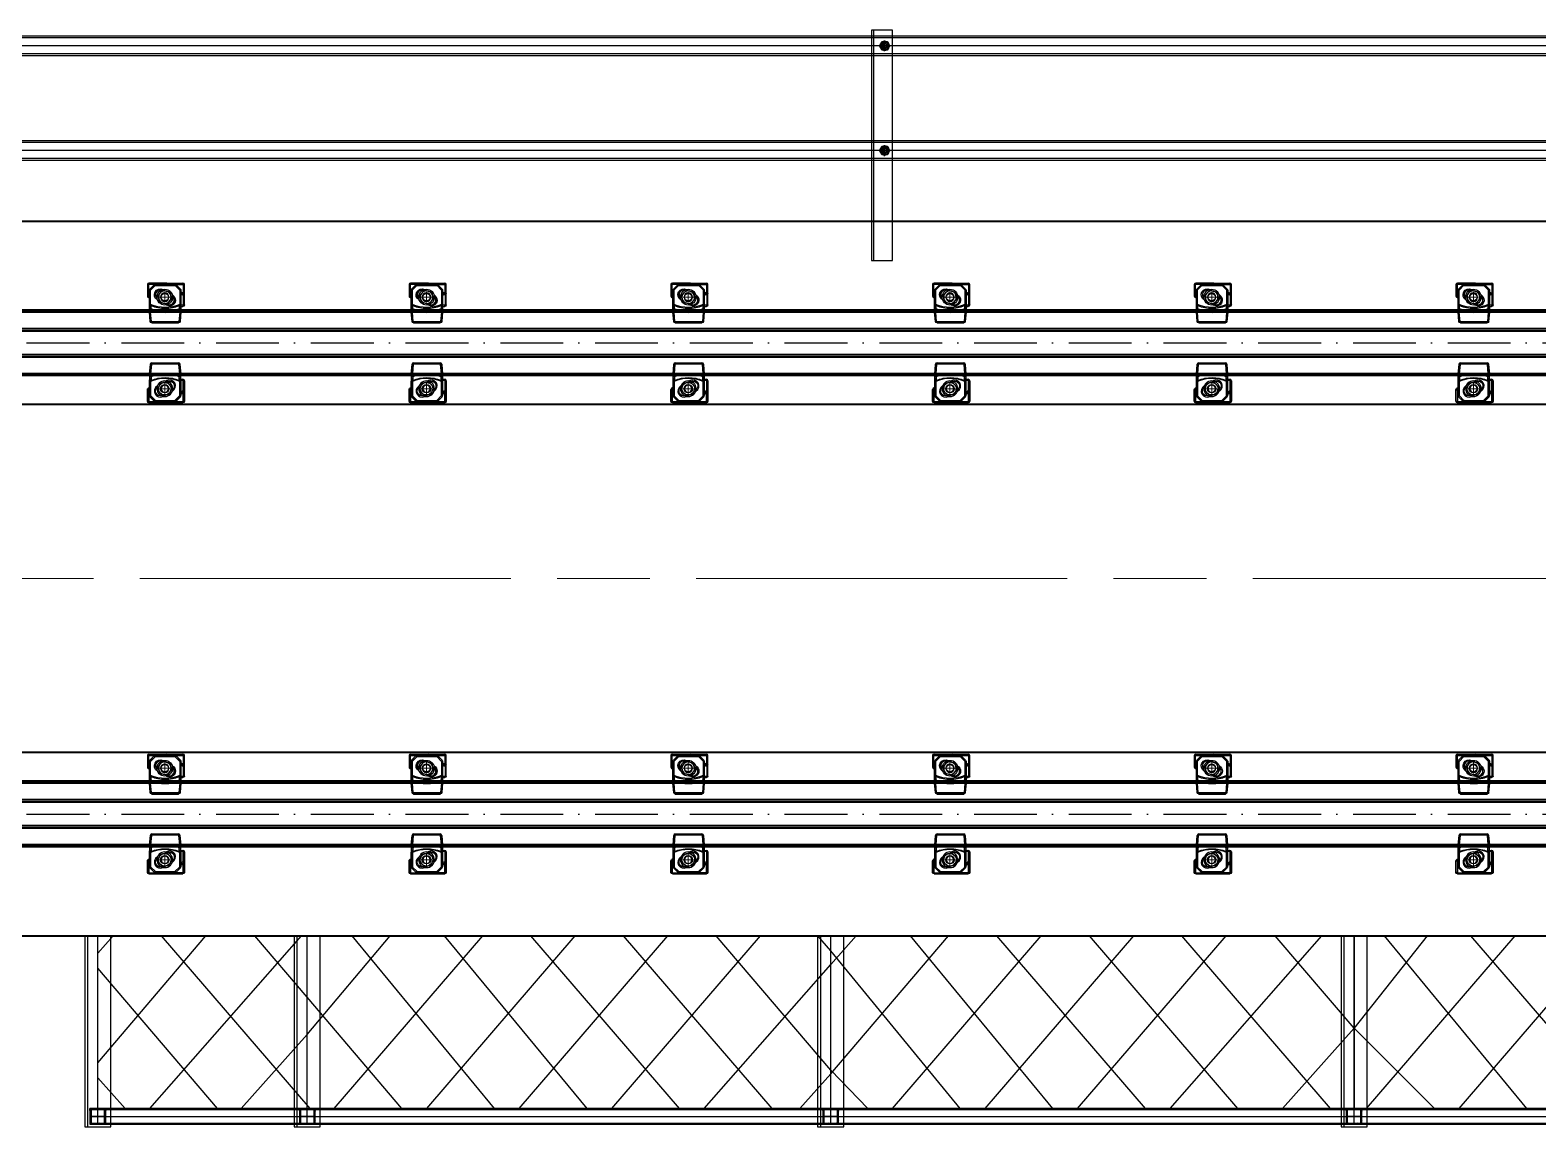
# Model space of a CAD drawing. Header units: centimetres. Extents: x 470464 to 524273, y 49611 to 59074.
# Drawn here: x 502803.4 to 503091.4, y 52480.6 to 52690.1 of the extents above; entities that cross this region are included whole.
import ezdxf

# ---------------------------------------------------------------- set-up
doc = ezdxf.new("R2010")
doc.units = ezdxf.units.CM
doc.header["$MEASUREMENT"] = 0
for name, pattern in [('1244_Aselsan_MIUM_3000$0$ACAD_ISO10W100', [18, 12, -3, 0, -3]), ('ACAD_ISO08W100', [36, 24, -3, 6, -3]), ('CENTER', [50.8, 31.75, -6.35, 6.35, -6.35]), ('CHAIN', [0.3543, 0.2362, -0.0295, 0.0591, -0.0295])]:
    doc.linetypes.add(name, pattern=pattern)
for name, color, linetype, lineweight in [('1', 7, 'Continuous', 25), ('AAA_EKSEN', 1, 'ACAD_ISO08W100', 9), ('Barış BABUR 23', 1, 'ACAD_ISO08W100', 13), ('S-COLS-CONC', 4, 'Continuous', 40)]:
    doc.layers.add(name, color=color, linetype=linetype, lineweight=lineweight)
doc.layers.add('vinç', color=7, linetype='Continuous')

# ---------------------------------------------------------------- blocks, each defined once
blk = doc.blocks.new('rdthtrjyrjrtdtrhtjytj')
at = {"ltscale": 0.4}
h = blk.add_hatch(color=2, dxfattribs=at)
h.dxf.hatch_style = 1
h.paths.add_polyline_path([(413397.79, 75636.94, -0.414214), (413398.19, 75637.34), (413397.79, 75637.34)])
h = blk.add_hatch(color=2, dxfattribs=at)
h.dxf.hatch_style = 1
h.paths.add_polyline_path([(413400.39, 75637.34, -0.414214), (413400.79, 75636.94), (413400.79, 75637.34)])
h = blk.add_hatch(color=2, dxfattribs=at)
h.dxf.hatch_style = 1
h.paths.add_polyline_path([(413437.79, 75636.94, -0.414214), (413438.19, 75637.34), (413437.79, 75637.34)])
h = blk.add_hatch(color=2, dxfattribs=at)
h.dxf.hatch_style = 1
h.paths.add_polyline_path([(413440.39, 75637.34, -0.414214), (413440.79, 75636.94), (413440.79, 75637.34)])
h = blk.add_hatch(color=2, dxfattribs=at)
h.dxf.hatch_style = 1
h.paths.add_polyline_path([(413537.79, 75636.94, -0.414214), (413538.19, 75637.34), (413537.79, 75637.34)])
h = blk.add_hatch(color=2, dxfattribs=at)
h.dxf.hatch_style = 1
h.paths.add_polyline_path([(413540.39, 75637.34, -0.414214), (413540.79, 75636.94), (413540.79, 75637.34)])
h = blk.add_hatch(color=2, dxfattribs=at)
h.dxf.hatch_style = 1
h.paths.add_polyline_path([(413637.79, 75636.94, -0.414214), (413638.19, 75637.34), (413637.79, 75637.34)])
h = blk.add_hatch(color=2, dxfattribs=at)
h.dxf.hatch_style = 1
h.paths.add_polyline_path([(413640.39, 75637.34, -0.414214), (413640.79, 75636.94), (413640.79, 75637.34)])
at = {"color": 2, "ltscale": 5}
for p, q in [((413396.79, 75670.34), (413396.79, 75633.84)), ((413397.39, 75633.84), (413397.39, 75670.34)), ((413401.79, 75633.84), (413401.79, 75670.34)), ((413436.79, 75670.34), (413436.79, 75633.84)), ((413437.39, 75633.84), (413437.39, 75670.34)), ((413441.79, 75633.84), (413441.79, 75670.34)), ((413536.79, 75670.34), (413536.79, 75633.84)), ((413537.39, 75633.84), (413537.39, 75670.34)), ((413541.79, 75633.84), (413541.79, 75670.34)), ((413636.79, 75670.34), (413636.79, 75633.84)), ((413637.39, 75633.84), (413637.39, 75670.34)), ((413641.79, 75633.84), (413641.79, 75670.34)), ((413396.79, 75633.84), (413401.79, 75633.84)), ((413436.79, 75633.84), (413441.79, 75633.84)), ((413536.79, 75633.84), (413541.79, 75633.84)), ((413636.79, 75633.84), (413641.79, 75633.84))]:
    blk.add_line(p, q, dxfattribs=at)
at = {"color": 2, "ltscale": 0.4}
for p, q in [((413399.29, 75637.34), (413399.29, 75670.34)), ((413439.29, 75637.34), (413439.29, 75670.34)), ((413539.29, 75637.34), (413539.29, 75670.34)), ((413639.29, 75637.34), (413639.29, 75670.34)), ((413639.29, 75670.34), (413639.29, 75637.34)), ((413397.79, 75636.94), (413397.79, 75637.34)), ((413398.19, 75637.34), (413397.79, 75637.34)), ((413397.79, 75637.34), (413397.79, 75636.94)), ((413397.79, 75636.94), (413397.79, 75634.74)), ((413397.99, 75636.94), (413397.99, 75634.74)), ((413400.39, 75637.34), (413398.19, 75637.34)), ((413400.39, 75637.14), (413398.19, 75637.14)), ((413400.39, 75637.34), (413400.79, 75637.34)), ((413400.59, 75634.74), (413400.59, 75636.94)), ((413400.79, 75636.94), (413400.79, 75637.34)), ((413400.79, 75637.34), (413400.79, 75636.94)), ((413400.79, 75634.74), (413400.79, 75636.94)), ((413437.79, 75636.94), (413437.79, 75637.34)), ((413438.19, 75637.34), (413437.79, 75637.34)), ((413437.79, 75637.34), (413437.79, 75636.94)), ((413437.79, 75636.94), (413437.79, 75634.74)), ((413437.99, 75636.94), (413437.99, 75634.74)), ((413440.39, 75637.34), (413438.19, 75637.34)), ((413440.39, 75637.14), (413438.19, 75637.14)), ((413440.39, 75637.34), (413440.79, 75637.34)), ((413440.59, 75634.74), (413440.59, 75636.94)), ((413440.79, 75636.94), (413440.79, 75637.34)), ((413440.79, 75637.34), (413440.79, 75636.94)), ((413440.79, 75634.74), (413440.79, 75636.94)), ((413537.79, 75637.34), (413639.29, 75637.34)), ((413537.79, 75636.94), (413537.79, 75637.34)), ((413538.19, 75637.34), (413537.79, 75637.34)), ((413537.79, 75637.34), (413537.79, 75636.94)), ((413537.79, 75636.94), (413537.79, 75634.74)), ((413537.99, 75636.94), (413537.99, 75634.74)), ((413540.39, 75637.34), (413538.19, 75637.34)), ((413540.39, 75637.14), (413538.19, 75637.14)), ((413540.39, 75637.34), (413540.79, 75637.34)), ((413540.59, 75634.74), (413540.59, 75636.94)), ((413540.79, 75636.94), (413540.79, 75637.34)), ((413540.79, 75637.34), (413540.79, 75636.94)), ((413540.79, 75634.74), (413540.79, 75636.94)), ((413637.79, 75636.94), (413637.79, 75637.34)), ((413638.19, 75637.34), (413637.79, 75637.34)), ((413637.79, 75637.34), (413637.79, 75636.94)), ((413637.79, 75636.94), (413637.79, 75634.74)), ((413637.99, 75636.94), (413637.99, 75634.74)), ((413640.39, 75637.34), (413638.19, 75637.34)), ((413640.39, 75637.14), (413638.19, 75637.14)), ((413639.29, 75637.34), (413839.29, 75637.34)), ((413640.39, 75637.34), (413640.79, 75637.34)), ((413640.59, 75634.74), (413640.59, 75636.94)), ((413640.79, 75636.94), (413640.79, 75637.34)), ((413640.79, 75637.34), (413640.79, 75636.94)), ((413640.79, 75634.74), (413640.79, 75636.94)), ((413398.19, 75634.54), (413400.39, 75634.54)), ((413398.19, 75634.34), (413400.39, 75634.34)), ((413438.19, 75634.54), (413440.39, 75634.54)), ((413438.19, 75634.34), (413440.39, 75634.34)), ((413538.19, 75634.54), (413540.39, 75634.54)), ((413538.19, 75634.34), (413540.39, 75634.34)), ((413638.19, 75634.54), (413640.39, 75634.54)), ((413638.19, 75634.34), (413640.39, 75634.34))]:
    blk.add_line(p, q, dxfattribs=at)
at = {"color": 2, "linetype": 'Continuous', "ltscale": 2}
for p, q in [((413399.29, 75667.01), (413402.24, 75670.34)), ((413399.29, 75646.08), (413419.92, 75670.34)), ((413409.21, 75637.34), (413438.2, 75670.34)), ((413439.85, 75637.34), (413411.46, 75670.34)), ((413439.29, 75658.62), (413429.29, 75670.34)), ((413439.29, 75651.46), (413455.15, 75670.34)), ((413444.44, 75637.34), (413472.82, 75670.34)), ((413475.07, 75637.34), (413447.85, 75670.34)), ((413462.11, 75637.34), (413490.5, 75670.34)), ((413492.75, 75637.34), (413465.54, 75670.34)), ((413479.79, 75637.34), (413508.18, 75670.34)), ((413510.43, 75637.34), (413482.04, 75670.34)), ((413497.47, 75637.34), (413525.86, 75670.34)), ((413528.11, 75637.34), (413499.72, 75670.34)), ((413539.29, 75644.66), (413517.4, 75670.34)), ((413539.29, 75667.47), (413536.85, 75670.34)), ((413539.29, 75643.94), (413561.82, 75670.34)), ((413539.29, 75664.86), (413544.14, 75670.34)), ((413551.11, 75637.34), (413579.5, 75670.34)), ((413581.75, 75637.34), (413554.53, 75670.34)), ((413568.79, 75637.34), (413597.18, 75670.34)), ((413599.43, 75637.34), (413571.04, 75670.34)), ((413586.46, 75637.34), (413614.85, 75670.34)), ((413617.1, 75637.34), (413588.72, 75670.34)), ((413604.14, 75637.34), (413633.14, 75670.34)), ((413634.78, 75637.34), (413606.39, 75670.34)), ((413639.29, 75652.67), (413624.22, 75670.34)), ((413639.29, 75652.64), (413653.29, 75670.34)), ((413641.65, 75637.34), (413670.04, 75670.34)), ((413672.3, 75637.34), (413645.08, 75670.34)), ((413659.33, 75637.34), (413687.72, 75670.34)), ((413689.97, 75637.34), (413661.58, 75670.34)), ((413564.06, 75637.34), (413539.29, 75667.47)), ((413422.17, 75637.34), (413399.29, 75664.13)), ((413515.15, 75637.34), (413539.29, 75664.86)), ((413457.39, 75637.34), (413439.29, 75658.62)), ((413625.59, 75637.34), (413639.29, 75652.67)), ((413654.62, 75637.34), (413639.29, 75652.67)), ((413426.67, 75637.34), (413439.29, 75651.46)), ((413533.43, 75637.34), (413539.29, 75643.94)), ((413546.39, 75637.34), (413539.29, 75644.66)), ((413404.49, 75637.34), (413399.29, 75643.21))]:
    blk.add_line(p, q, dxfattribs=at)
at = {"color": 2}
for p, q in [((414480.79, 75637.34), (413397.79, 75637.34)), ((413397.79, 75634.34), (414480.79, 75634.34))]:
    blk.add_line(p, q, dxfattribs=at)
at = {"color": 2, "linetype": 'Continuous'}
for p, q in [((413398.2, 75637.34), (413397.79, 75636.92)), ((413397.99, 75636.86), (413397.79, 75636.66)), ((413397.99, 75636.59), (413397.79, 75636.39)), ((413397.99, 75636.33), (413397.79, 75636.13)), ((413397.99, 75636.06), (413397.79, 75635.86)), ((413397.99, 75635.8), (413397.79, 75635.6)), ((413397.99, 75635.53), (413397.79, 75635.33)), ((413397.99, 75635.27), (413397.79, 75635.07)), ((413397.99, 75635), (413397.79, 75634.8)), ((413398.47, 75637.34), (413398.27, 75637.14)), ((413398.73, 75637.34), (413398.53, 75637.14)), ((413399, 75637.34), (413398.8, 75637.14)), ((413399.26, 75637.34), (413399.06, 75637.14)), ((413399.53, 75637.34), (413399.33, 75637.14)), ((413399.79, 75637.34), (413399.59, 75637.14)), ((413400.06, 75637.34), (413399.86, 75637.14)), ((413400.32, 75637.34), (413400.12, 75637.14)), ((413400.55, 75637.3), (413400.39, 75637.14)), ((413400.7, 75637.18), (413400.56, 75637.04)), ((413400.78, 75637), (413400.59, 75636.8)), ((413400.79, 75636.74), (413400.59, 75636.54)), ((413400.79, 75636.47), (413400.59, 75636.27)), ((413400.79, 75636.21), (413400.59, 75636.01)), ((413400.79, 75635.94), (413400.59, 75635.74)), ((413400.79, 75635.68), (413400.59, 75635.48)), ((413400.79, 75635.41), (413400.59, 75635.21)), ((413400.79, 75635.15), (413400.59, 75634.95)), ((413438.2, 75637.34), (413437.79, 75636.92)), ((413437.99, 75636.86), (413437.79, 75636.66)), ((413437.99, 75636.59), (413437.79, 75636.39)), ((413437.99, 75636.33), (413437.79, 75636.13)), ((413437.99, 75636.06), (413437.79, 75635.86)), ((413437.99, 75635.8), (413437.79, 75635.6)), ((413437.99, 75635.53), (413437.79, 75635.33)), ((413437.99, 75635.27), (413437.79, 75635.07)), ((413437.99, 75635), (413437.79, 75634.8)), ((413438.47, 75637.34), (413438.27, 75637.14)), ((413438.73, 75637.34), (413438.53, 75637.14)), ((413439, 75637.34), (413438.8, 75637.14)), ((413439.26, 75637.34), (413439.06, 75637.14)), ((413439.53, 75637.34), (413439.33, 75637.14)), ((413439.79, 75637.34), (413439.59, 75637.14)), ((413440.06, 75637.34), (413439.86, 75637.14)), ((413440.32, 75637.34), (413440.12, 75637.14)), ((413440.55, 75637.3), (413440.39, 75637.14)), ((413440.7, 75637.18), (413440.56, 75637.04)), ((413440.78, 75637), (413440.59, 75636.8)), ((413440.79, 75636.74), (413440.59, 75636.54)), ((413440.79, 75636.47), (413440.59, 75636.27)), ((413440.79, 75636.21), (413440.59, 75636.01)), ((413440.79, 75635.94), (413440.59, 75635.74)), ((413440.79, 75635.68), (413440.59, 75635.48)), ((413440.79, 75635.41), (413440.59, 75635.21)), ((413440.79, 75635.15), (413440.59, 75634.95)), ((413538.2, 75637.34), (413537.79, 75636.92)), ((413537.99, 75636.86), (413537.79, 75636.66)), ((413537.99, 75636.59), (413537.79, 75636.39)), ((413537.99, 75636.33), (413537.79, 75636.13)), ((413537.99, 75636.06), (413537.79, 75635.86)), ((413537.99, 75635.8), (413537.79, 75635.6)), ((413537.99, 75635.53), (413537.79, 75635.33)), ((413537.99, 75635.27), (413537.79, 75635.07)), ((413537.99, 75635), (413537.79, 75634.8)), ((413538.47, 75637.34), (413538.27, 75637.14)), ((413538.73, 75637.34), (413538.53, 75637.14)), ((413539, 75637.34), (413538.8, 75637.14)), ((413539.26, 75637.34), (413539.06, 75637.14)), ((413539.53, 75637.34), (413539.33, 75637.14)), ((413539.79, 75637.34), (413539.59, 75637.14)), ((413540.06, 75637.34), (413539.86, 75637.14)), ((413540.32, 75637.34), (413540.12, 75637.14)), ((413540.55, 75637.3), (413540.39, 75637.14)), ((413540.7, 75637.18), (413540.56, 75637.04)), ((413540.78, 75637), (413540.59, 75636.8)), ((413540.79, 75636.74), (413540.59, 75636.54)), ((413540.79, 75636.47), (413540.59, 75636.27)), ((413540.79, 75636.21), (413540.59, 75636.01)), ((413540.79, 75635.94), (413540.59, 75635.74)), ((413540.79, 75635.68), (413540.59, 75635.48)), ((413540.79, 75635.41), (413540.59, 75635.21)), ((413540.79, 75635.15), (413540.59, 75634.95)), ((413638.2, 75637.34), (413637.79, 75636.92)), ((413637.99, 75636.86), (413637.79, 75636.66)), ((413637.99, 75636.59), (413637.79, 75636.39)), ((413637.99, 75636.33), (413637.79, 75636.13)), ((413637.99, 75636.06), (413637.79, 75635.86)), ((413637.99, 75635.8), (413637.79, 75635.6)), ((413637.99, 75635.53), (413637.79, 75635.33)), ((413637.99, 75635.27), (413637.79, 75635.07)), ((413637.99, 75635), (413637.79, 75634.8)), ((413638.47, 75637.34), (413638.27, 75637.14)), ((413638.73, 75637.34), (413638.53, 75637.14)), ((413639, 75637.34), (413638.8, 75637.14)), ((413639.26, 75637.34), (413639.06, 75637.14)), ((413639.53, 75637.34), (413639.33, 75637.14)), ((413639.79, 75637.34), (413639.59, 75637.14)), ((413640.06, 75637.34), (413639.86, 75637.14)), ((413640.32, 75637.34), (413640.12, 75637.14)), ((413640.55, 75637.3), (413640.39, 75637.14)), ((413640.7, 75637.18), (413640.56, 75637.04)), ((413640.78, 75637), (413640.59, 75636.8)), ((413640.79, 75636.74), (413640.59, 75636.54)), ((413640.79, 75636.47), (413640.59, 75636.27)), ((413640.79, 75636.21), (413640.59, 75636.01)), ((413640.79, 75635.94), (413640.59, 75635.74)), ((413640.79, 75635.68), (413640.59, 75635.48)), ((413640.79, 75635.41), (413640.59, 75635.21)), ((413640.79, 75635.15), (413640.59, 75634.95)), ((413397.99, 75634.73), (413397.82, 75634.57)), ((413398.08, 75634.57), (413397.94, 75634.42)), ((413398.32, 75634.54), (413398.12, 75634.34)), ((413398.58, 75634.54), (413398.38, 75634.34)), ((413398.85, 75634.54), (413398.65, 75634.34)), ((413399.11, 75634.54), (413398.91, 75634.34)), ((413399.38, 75634.54), (413399.18, 75634.34)), ((413399.64, 75634.54), (413399.44, 75634.34)), ((413399.91, 75634.54), (413399.71, 75634.34)), ((413400.17, 75634.54), (413399.97, 75634.34)), ((413400.45, 75634.55), (413400.24, 75634.34)), ((413400.76, 75634.59), (413400.53, 75634.36)), ((413400.79, 75634.88), (413400.57, 75634.67)), ((413437.99, 75634.73), (413437.82, 75634.57)), ((413438.08, 75634.57), (413437.94, 75634.42)), ((413438.32, 75634.54), (413438.12, 75634.34)), ((413438.58, 75634.54), (413438.38, 75634.34)), ((413438.85, 75634.54), (413438.65, 75634.34)), ((413439.11, 75634.54), (413438.91, 75634.34)), ((413439.38, 75634.54), (413439.18, 75634.34)), ((413439.64, 75634.54), (413439.44, 75634.34)), ((413439.91, 75634.54), (413439.71, 75634.34)), ((413440.17, 75634.54), (413439.97, 75634.34)), ((413440.45, 75634.55), (413440.24, 75634.34)), ((413440.76, 75634.59), (413440.53, 75634.36)), ((413440.79, 75634.88), (413440.57, 75634.67)), ((413537.99, 75634.73), (413537.82, 75634.57)), ((413538.08, 75634.57), (413537.94, 75634.42)), ((413538.32, 75634.54), (413538.12, 75634.34)), ((413538.58, 75634.54), (413538.38, 75634.34)), ((413538.85, 75634.54), (413538.65, 75634.34)), ((413539.11, 75634.54), (413538.91, 75634.34)), ((413539.38, 75634.54), (413539.18, 75634.34)), ((413539.64, 75634.54), (413539.44, 75634.34)), ((413539.91, 75634.54), (413539.71, 75634.34)), ((413540.17, 75634.54), (413539.97, 75634.34)), ((413540.45, 75634.55), (413540.24, 75634.34)), ((413540.76, 75634.59), (413540.53, 75634.36)), ((413540.79, 75634.88), (413540.57, 75634.67)), ((413637.99, 75634.73), (413637.82, 75634.57)), ((413638.08, 75634.57), (413637.94, 75634.42)), ((413638.32, 75634.54), (413638.12, 75634.34)), ((413638.58, 75634.54), (413638.38, 75634.34)), ((413638.85, 75634.54), (413638.65, 75634.34)), ((413639.11, 75634.54), (413638.91, 75634.34)), ((413639.38, 75634.54), (413639.18, 75634.34)), ((413639.64, 75634.54), (413639.44, 75634.34)), ((413639.91, 75634.54), (413639.71, 75634.34)), ((413640.17, 75634.54), (413639.97, 75634.34)), ((413640.45, 75634.55), (413640.24, 75634.34)), ((413640.76, 75634.59), (413640.53, 75634.36)), ((413640.79, 75634.88), (413640.57, 75634.67))]:
    blk.add_line(p, q, dxfattribs=at)
at = {"color": 2, "ltscale": 3}
for p, q in [((413397.79, 75637.14), (414480.79, 75637.14)), ((413397.79, 75634.54), (414480.79, 75634.54))]:
    blk.add_line(p, q, dxfattribs=at)
at = {"color": 2, "linetype": 'CENTER', "ltscale": 30}
blk.add_line((413397.79, 75635.84), (414480.79, 75635.84), dxfattribs=at)
at = {"color": 2, "linetype": 'CENTER', "ltscale": 10}
for p, q in [((413400.59, 75635.84), (413397.99, 75635.84)), ((413399.29, 75634.54), (413399.29, 75637.14)), ((413440.59, 75635.84), (413437.99, 75635.84)), ((413439.29, 75634.54), (413439.29, 75637.14)), ((413540.59, 75635.84), (413537.99, 75635.84)), ((413539.29, 75634.54), (413539.29, 75637.14)), ((413640.59, 75635.84), (413637.99, 75635.84)), ((413639.29, 75634.54), (413639.29, 75637.14))]:
    blk.add_line(p, q, dxfattribs=at)
at = {"color": 2, "ltscale": 0.4}
for centre, radius, start, end in [((413398.19, 75636.94), 0.4, 90, 180), ((413398.19, 75636.94), 0.4, 90, 180), ((413398.19, 75636.94), 0.2, 90, 180), ((413400.39, 75636.94), 0.4, 0, 90), ((413400.39, 75636.94), 0.4, 0, 90), ((413400.39, 75636.94), 0.2, 0, 90), ((413438.19, 75636.94), 0.4, 90, 180), ((413438.19, 75636.94), 0.4, 90, 180), ((413438.19, 75636.94), 0.2, 90, 180), ((413440.39, 75636.94), 0.4, 0, 90), ((413440.39, 75636.94), 0.4, 0, 90), ((413440.39, 75636.94), 0.2, 0, 90), ((413538.19, 75636.94), 0.4, 90, 180), ((413538.19, 75636.94), 0.4, 90, 180), ((413538.19, 75636.94), 0.2, 90, 180), ((413540.39, 75636.94), 0.4, 0, 90), ((413540.39, 75636.94), 0.4, 0, 90), ((413540.39, 75636.94), 0.2, 0, 90), ((413638.19, 75636.94), 0.4, 90, 180), ((413638.19, 75636.94), 0.4, 90, 180), ((413638.19, 75636.94), 0.2, 90, 180), ((413640.39, 75636.94), 0.4, 0, 90), ((413640.39, 75636.94), 0.4, 0, 90), ((413640.39, 75636.94), 0.2, 0, 90), ((413398.19, 75634.74), 0.4, 180, 270), ((413398.19, 75634.74), 0.2, 180, 270), ((413400.39, 75634.74), 0.2, 270, 0), ((413400.39, 75634.74), 0.4, 270, 0), ((413438.19, 75634.74), 0.4, 180, 270), ((413438.19, 75634.74), 0.2, 180, 270), ((413440.39, 75634.74), 0.2, 270, 0), ((413440.39, 75634.74), 0.4, 270, 0), ((413538.19, 75634.74), 0.4, 180, 270), ((413538.19, 75634.74), 0.2, 180, 270), ((413540.39, 75634.74), 0.2, 270, 0), ((413540.39, 75634.74), 0.4, 270, 0), ((413638.19, 75634.74), 0.4, 180, 270), ((413638.19, 75634.74), 0.2, 180, 270), ((413640.39, 75634.74), 0.2, 270, 0), ((413640.39, 75634.74), 0.4, 270, 0)]:
    blk.add_arc(centre, radius, start, end, dxfattribs=at)
at = {"layer": 'vinç', "color": 2}
for p, q in [((414481.79, 75670.34), (413396.79, 75670.34)), ((413397.79, 75637.34), (413397.79, 75634.34)), ((413437.79, 75637.34), (413437.79, 75634.34))]:
    blk.add_line(p, q, dxfattribs=at)
blk = doc.blocks.new('tfdyktstrkydsrtdykulkdtkyg')
at = {"color": 2, "linetype": '1244_Aselsan_MIUM_3000$0$ACAD_ISO10W100'}
blk.add_line((413349.49, 75894.59), (414524.69, 75894.59), dxfattribs=at)
at = {"layer": 'S-COLS-CONC', "color": 2}
for p, q in [((414524.69, 75900.84), (413349.49, 75900.84)), ((414524.69, 75900.47), (413349.49, 75900.47)), ((414524.69, 75897.29), (413349.49, 75897.29)), ((414524.69, 75896.84), (413349.49, 75896.84)), ((414524.69, 75892.34), (413349.49, 75892.34)), ((414524.69, 75891.89), (413349.49, 75891.89)), ((414524.69, 75888.7), (413349.49, 75888.7)), ((414524.69, 75888.34), (413349.49, 75888.34))]:
    blk.add_line(p, q, dxfattribs=at)
blk = doc.blocks.new('sfsdsggssg')
at = {"layer": '1', "color": 2, "linetype": 'Continuous'}
for p, q in [((1141.12, -34640.04), (1141.14, -34640.05)), ((1141.12, -34640.04), (1141.12, -34645.13)), ((1141.14, -34640.05), (1141.34, -34640.05)), ((1141.14, -34640.05), (1141.14, -34645.11)), ((1141.34, -34645.11), (1141.34, -34640.05)), ((1141.39, -34639.74), (1143.17, -34639.58)), ((1141.41, -34639.76), (1141.39, -34639.74)), ((1143.18, -34639.6), (1141.41, -34639.76)), ((1141.41, -34639.76), (1141.43, -34639.95)), ((1141.43, -34639.95), (1143.19, -34639.8)), ((1143.18, -34639.6), (1143.19, -34639.8)), ((1143.2, -34639.6), (1143.2, -34639.8)), ((1143.56, -34639.62), (1143.54, -34639.81)), ((1143.54, -34639.81), (1143.64, -34639.82)), ((1143.56, -34639.62), (1143.57, -34639.58)), ((1143.66, -34639.63), (1143.56, -34639.62)), ((1143.57, -34639.58), (1144.07, -34639.58)), ((1143.66, -34639.63), (1143.64, -34639.82)), ((1143.64, -34639.82), (1143.79, -34639.88)), ((1144.06, -34639.63), (1144.07, -34639.58)), ((1144.45, -34639.58), (1147.37, -34639.58)), ((1144.45, -34639.61), (1144.45, -34639.58)), ((1147.36, -34639.6), (1144.65, -34639.6)), ((1144.65, -34639.6), (1144.65, -34639.8)), ((1144.65, -34639.8), (1147.36, -34639.8)), ((1145.51, -34641.09), (1145.49, -34641.12)), ((1145.51, -34641.09), (1145.53, -34641.11)), ((1145.84, -34639.58), (1145.99, -34639.33)), ((1146.02, -34639.39), (1145.91, -34639.58)), ((1145.99, -34639.33), (1146.02, -34639.39)), ((1146.14, -34639.58), (1146.2, -34639.49)), ((1146.28, -34639.24), (1146.25, -34639.18)), ((1148.46, -34639.18), (1146.25, -34639.18)), ((1148.4, -34639.24), (1146.28, -34639.24)), ((1146.28, -34639.44), (1148.4, -34639.44)), ((1147.37, -34639.58), (1147.36, -34639.6)), ((1147.36, -34639.6), (1147.36, -34639.8)), ((1147.43, -34639.83), (1147.58, -34639.69)), ((1147.43, -34639.83), (1148.25, -34640.64)), ((1147.58, -34639.69), (1147.58, -34639.67)), ((1148.39, -34640.5), (1147.58, -34639.69)), ((1147.59, -34639.67), (1148.41, -34640.49)), ((1148.25, -34640.64), (1148.39, -34640.5)), ((1148.28, -34640.72), (1148.28, -34644.45)), ((1148.28, -34640.72), (1148.47, -34640.72)), ((1148.41, -34640.49), (1148.39, -34640.5)), ((1148.46, -34639.18), (1148.4, -34639.24)), ((1148.47, -34640.72), (1148.5, -34640.71)), ((1148.47, -34644.45), (1148.47, -34640.72)), ((1148.5, -34639.54), (1148.51, -34642.73)), ((1148.5, -34640.71), (1148.5, -34644.46)), ((1148.7, -34639.54), (1148.75, -34639.48)), ((1148.71, -34642.91), (1148.7, -34639.54)), ((1148.75, -34639.48), (1148.75, -34645.98)), ((1144.57, -34642.74), (1144.5, -34642.84)), ((1144.6, -34642.9), (1144.5, -34642.84)), ((1146.45, -34643.96), (1146.49, -34643.98)), ((1146.49, -34643.98), (1146.51, -34643.94)), ((1148.25, -34644.52), (1147.43, -34645.33)), ((1147.58, -34645.47), (1148.39, -34644.66)), ((1148.41, -34644.67), (1147.59, -34645.49)), ((1148.25, -34644.52), (1148.39, -34644.66)), ((1148.28, -34644.45), (1148.47, -34644.45)), ((1148.39, -34644.66), (1148.41, -34644.67)), ((1148.5, -34644.46), (1148.47, -34644.45)), ((1148.49, -34644.53), (1148.49, -34645.93)), ((1148.68, -34643.14), (1148.71, -34642.91)), ((1148.69, -34645.92), (1148.68, -34643.14)), ((1141.14, -34645.11), (1141.12, -34645.13)), ((1141.14, -34645.11), (1141.34, -34645.11)), ((1141.39, -34645.42), (1141.41, -34645.41)), ((1143.17, -34645.58), (1141.39, -34645.42)), ((1141.41, -34645.41), (1141.43, -34645.21)), ((1141.41, -34645.41), (1143.18, -34645.56)), ((1143.19, -34645.36), (1141.43, -34645.21)), ((1143.18, -34645.56), (1143.19, -34645.36)), ((1143.2, -34645.36), (1143.2, -34645.56)), ((1143.64, -34645.34), (1143.54, -34645.35)), ((1143.54, -34645.35), (1143.56, -34645.55)), ((1143.56, -34645.55), (1143.66, -34645.54)), ((1143.56, -34645.55), (1143.57, -34645.58)), ((1144.07, -34645.58), (1143.57, -34645.58)), ((1143.79, -34645.28), (1143.64, -34645.34)), ((1143.64, -34645.34), (1143.66, -34645.54)), ((1144.06, -34645.54), (1144.07, -34645.58)), ((1144.25, -34645.58), (1144.25, -34645.98)), ((1144.29, -34645.94), (1144.25, -34645.98)), ((1144.3, -34645.58), (1144.29, -34645.94)), ((1144.45, -34645.55), (1144.45, -34645.58)), ((1147.37, -34645.58), (1144.45, -34645.58)), ((1144.49, -34645.95), (1144.5, -34645.58)), ((1144.55, -34646.28), (1144.59, -34646.24)), ((1144.55, -34646.28), (1148.46, -34646.28)), ((1146.46, -34646.05), (1144.59, -34646.05)), ((1144.59, -34646.24), (1146.72, -34646.24)), ((1144.65, -34645.36), (1144.65, -34645.56)), ((1147.36, -34645.36), (1144.65, -34645.36)), ((1144.65, -34645.56), (1147.36, -34645.56)), ((1146.65, -34645.58), (1146.51, -34645.83)), ((1146.72, -34646.24), (1146.84, -34646.22)), ((1146.84, -34646.03), (1146.84, -34646.22)), ((1148.39, -34646.03), (1146.84, -34646.03)), ((1146.84, -34646.22), (1148.39, -34646.22)), ((1147.36, -34645.36), (1147.36, -34645.56)), ((1147.36, -34645.56), (1147.37, -34645.58)), ((1147.43, -34645.33), (1147.58, -34645.47)), ((1147.58, -34645.49), (1147.58, -34645.47)), ((1148.39, -34646.03), (1148.39, -34646.22)), ((1148.39, -34646.22), (1148.46, -34646.28)), ((1148.75, -34645.98), (1148.69, -34645.92))]:
    blk.add_line(p, q, dxfattribs=at)
for radius in [1.5, 0.7]:
    blk.add_circle((1146.05, -34642.51), radius, dxfattribs=at)
at = {"layer": '1', "color": 2, "linetype": 'Continuous', "extrusion": (0, 0, -1)}
blk.add_circle((-1146.05, -34642.51), 0.8, dxfattribs=at)
at = {"layer": '1', "color": 2, "linetype": 'Continuous'}
for centre, radius, start, end in [((1146.05, -34642.51), 1.2, 106, 166), ((1146.05, -34642.51), 1.2, 46, 106), ((1146.5, -34641.66), 0.943, 345.8258, 138.463), ((1146.5, -34641.66), 0.92, 347.6089, 136.677), ((1146.05, -34642.51), 1.2, 346, 46), ((1145.5, -34643.41), 0.943, 155.4674, 321.1742), ((1145.5, -34643.41), 0.92, 156.9271, 319.7145), ((1146.05, -34642.51), 1.2, 166, 226), ((1146.05, -34642.51), 1.2, 226, 286), ((1146.05, -34642.51), 1.2, 286, 346)]:
    blk.add_arc(centre, radius, start, end, dxfattribs=at)
at = {"layer": '1', "color": 2, "linetype": 'Continuous', "extrusion": (0, 0, -1)}
for centre, start, end in [((-1146.5, -34641.66), 29.8539, 207.4717), ((-1145.5, -34643.41), 209.8539, 29.8539)]:
    blk.add_arc(centre, 1.14, start, end, dxfattribs=at)
for centre, major_axis, ratio, start_param, end_param in [((1141.42, -34640.04), (-0.222, 0.204), 0.995811, 5.544902, 7.021469), ((1141.44, -34640.05), (0.203, 0.221), 0.997694, 3.974105, 5.450673), ((1141.44, -34640.05), (0.0742, -0.068), 0.993033, 2.403309, 3.879876), ((1143.64, -34639.82), (0.001, 0.2), 0.752836, 0.132804, 1.847295), ((1152.49, -34642.58), (-8.4, 0), 0.918737, 5.915201, 6.65117), ((1144.04, -34639.83), (0.001, 0.2), 0.752479, 0.132721, 1.852962), ((1144.31, -34639.82), (-0.014, 0.199), 0.74106, 0.130215, 1.915333), ((1144.45, -34639.81), (-0.008, 0.2), 0.422896, 0.096328, 1.761115), ((1146.28, -34639.54), (0.271, 0.128), 0.997202, 4.110755, 5.150568), ((1146.19, -34639.49), (-0.173, 0.101), 0.027764, 4.691233, 6.195885), ((1146.28, -34639.54), (-0.0748, 0.0667), 0.997721, 6.084759, 7.124571), ((1146.28, -34639.44), (0, 0.2), 0.004243, 0.087267, 1.605444), ((1147.36, -34639.9), (-0.277, 0.115), 0.998522, 1.179673, 1.96192), ((1147.36, -34639.9), (0.0384, 0.0928), 0.995546, 5.892062, 6.674309), ((1147.37, -34639.88), (0.115, 0.278), 0.997326, 5.892062, 6.674309), ((1148.17, -34640.72), (-0.0928, -0.0384), 0.995546, 2.750469, 3.532716), ((1148.17, -34640.72), (-0.115, 0.277), 0.998522, 1.179673, 1.96192), ((1148.4, -34639.44), (0, 0.2), 0.004243, 0.087267, 1.605444), ((1148.4, -34639.54), (-0.243, 0.175), 0.996422, 0.949848, 2.513048), ((1148.4, -34639.54), (0.0889, 0.0469), 0.994028, 5.200197, 6.763397), ((1148.2, -34640.71), (0.278, 0.115), 0.997326, 5.892062, 6.674309), ((1148.5, -34639.54), (0.2, 0.001), 0.034652, 0.087319, 1.566648), ((1148.17, -34644.45), (0.0928, -0.0384), 0.995546, 5.892062, 6.674309), ((1148.17, -34644.45), (0.115, 0.277), 0.998522, 1.179673, 1.96192), ((1148.2, -34644.46), (-0.278, 0.115), 0.997326, 2.750469, 3.532716), ((1148.51, -34642.74), (0.008, 0.2), 0.005639, 3.866293, 4.746837), ((1148.47, -34643.25), (0.056, 0.516), 0.770786, 6.203754, 6.230389), ((1148.51, -34642.91), (-0.201, 0.003), 0.124494, 1.540952, 3.020281), ((1148.49, -34643.14), (0.199, -0.02), 0.74823, 4.69971, 6.151435), ((1148.49, -34643.14), (-0.2, -0.001), 0.034899, 3.228912, 4.651252), ((1148.51, -34642.91), (-0.188, 0.076), 0.878606, 1.230281, 2.70961), ((1141.42, -34645.13), (0.222, 0.204), 0.995811, 2.403309, 3.879876), ((1141.44, -34645.11), (-0.203, 0.221), 0.997694, 3.974105, 5.450673), ((1141.44, -34645.11), (0.0742, 0.068), 0.993033, 2.403309, 3.879876), ((1143.64, -34645.34), (-0.001, 0.2), 0.752836, 1.294298, 3.008789), ((1144.04, -34645.34), (-0.001, 0.2), 0.752479, 1.288631, 3.008872), ((1144.56, -34645.98), (0.214, 0.214), 0.992433, 2.359993, 3.923193), ((1144.49, -34645.94), (-0.2, 0.001), 0.034627, 4.708031, 6.195866), ((1144.59, -34645.94), (-0.138, 0.267), 0.998031, 3.623062, 5.186262), ((1144.31, -34645.35), (0.014, 0.199), 0.74106, 1.22626, 3.011378), ((1144.45, -34645.36), (0.008, 0.2), 0.422896, 1.380478, 3.045264), ((1144.6, -34645.95), (0.0592, 0.0819), 0.989251, 2.52068, 4.08388), ((1144.59, -34646.04), (0, -0.2), 0.004269, 4.747034, 6.195918), ((1146.9, -34646), (0.426, 0.115), 0.905428, 3.310168, 3.875491), ((1146.46, -34646.06), (-0.199, -0.016), 0.034866, 1.569261, 2.70958), ((1146.72, -34646.04), (-0.256, 0.042), 0.76271, 4.58737, 6.036255), ((1146.51, -34645.83), (-0.174, 0.099), 0.027964, 1.549906, 2.758993), ((1146.84, -34646.02), (-0.038, 0.196), 0.907507, 3.350606, 5.211047), ((1146.9, -34646.01), (0.253, 0.061), 0.768803, 3.289543, 3.701099), ((1146.72, -34646.04), (-0.012, 0.201), 0.369521, 3.302192, 4.751077), ((1146.84, -34646.02), (-0.187, 0.071), 0.032625, 4.699988, 5.905162), ((1176.86, -34592.77), (84.96, 148.55), 0.001169, 1.933599, 1.936064), ((1146.84, -34646.01), (-0.174, 0.099), 0.030283, 4.695034, 5.900559), ((1176.86, -34592.78), (84.96, 148.54), 0.002337, 1.9329, 1.936067), ((1147.36, -34645.26), (0.0384, -0.0928), 0.995546, 5.892062, 6.674309), ((1147.36, -34645.26), (0.277, 0.115), 0.998522, 1.179673, 1.96192), ((1147.37, -34645.28), (-0.115, 0.278), 0.997326, 2.750469, 3.532716), ((1148.39, -34645.92), (0.139, 0.266), 0.998207, 1.09196, 2.65516), ((1148.39, -34645.93), (-0.0609, 0.0807), 0.988978, 2.219923, 3.783123), ((1148.49, -34645.92), (-0.2, -0.001), 0.034899, 3.228912, 4.712496)]:
    blk.add_ellipse(centre, major_axis=major_axis, ratio=ratio, start_param=start_param, end_param=end_param, dxfattribs=at)
at = {"layer": '1', "color": 2, "linetype": 'Continuous'}
for centre, major_axis, ratio, start_param, end_param in [((1152.2, -34642.58), (-9.07, 0), 0.918737, 5.945855, 6.620515), ((1146.25, -34639.48), (-0.15, 0.261), 0.994945, 5.763279, 6.803091), ((1148.45, -34639.48), (0.214, 0.214), 0.992433, 5.501585, 7.064785), ((1148.45, -34645.98), (-0.214, 0.214), 0.992433, 2.359993, 3.923193)]:
    blk.add_ellipse(centre, major_axis=major_axis, ratio=ratio, start_param=start_param, end_param=end_param, dxfattribs=at)
for points, weights in [([(1141.12, -34640.04), (1141.12, -34640.04), (1141.12, -34640.04)], [0.500000154953, 0.499999845047, 0.500000154953]), ([(1141.39, -34639.74), (1141.39, -34639.74), (1141.39, -34639.74)], [0.500000154951, 0.499999845049, 0.500000154951]), ([(1147.37, -34639.58), (1147.37, -34639.58), (1147.37, -34639.58)], [0.500000031564, 0.499999968436, 0.500000031564]), ([(1147.58, -34639.67), (1147.59, -34639.67), (1147.59, -34639.67)], [0.500000032286, 0.499999967714, 0.500000032286]), ([(1148.41, -34640.49), (1148.41, -34640.49), (1148.41, -34640.49)], [0.500000032004, 0.499999967996, 0.500000032004]), ([(1148.5, -34640.71), (1148.5, -34640.71), (1148.5, -34640.71)], [0.500000031722, 0.499999968278, 0.500000031722]), ([(1148.41, -34644.67), (1148.41, -34644.67), (1148.41, -34644.67)], [0.500000031836, 0.499999968164, 0.500000031836]), ([(1148.5, -34644.46), (1148.5, -34644.46), (1148.5, -34644.46)], [0.500000031229, 0.499999968771, 0.500000031229]), ([(1141.12, -34645.13), (1141.12, -34645.13), (1141.12, -34645.13)], [0.500000154938, 0.499999845062, 0.500000154938]), ([(1141.39, -34645.42), (1141.39, -34645.42), (1141.39, -34645.42)], [0.500000154962, 0.499999845038, 0.500000154962]), ([(1147.37, -34645.58), (1147.37, -34645.58), (1147.37, -34645.58)], [0.500000031519, 0.499999968481, 0.500000031519]), ([(1147.59, -34645.49), (1147.59, -34645.49), (1147.58, -34645.49)], [0.500000031966, 0.499999968034, 0.500000031966])]:
    blk.add_rational_spline(points, weights, degree=2, dxfattribs=at)
for points, knots in [([(1143.17, -34639.58), (1143.17, -34639.59), (1143.17, -34639.59), (1143.18, -34639.6), (1143.18, -34639.6), (1143.18, -34639.6)], [0, 0, 0, 0, 0.876308, 0.876308, 1, 1, 1, 1]), ([(1143.2, -34639.58), (1143.23, -34639.58), (1143.3, -34639.58), (1143.4, -34639.58), (1143.49, -34639.58), (1143.54, -34639.58), (1143.57, -34639.58)], [0, 0, 0, 0, 0.225713, 0.483808, 0.741904, 1, 1, 1, 1]), ([(1143.56, -34639.62), (1143.56, -34639.62), (1143.56, -34639.62), (1143.52, -34639.61), (1143.47, -34639.61), (1143.38, -34639.6), (1143.35, -34639.6), (1143.27, -34639.6), (1143.24, -34639.6), (1143.2, -34639.6)], [0, 0, 0, 0, 0.000017, 0.000017, 0.401467, 0.401467, 0.701656, 0.701656, 1, 1, 1, 1]), ([(1143.2, -34639.8), (1143.24, -34639.8), (1143.27, -34639.8), (1143.34, -34639.8), (1143.38, -34639.8), (1143.45, -34639.81), (1143.5, -34639.81), (1143.54, -34639.81)], [0, 0, 0, 0, 0.304321, 0.304321, 0.608496, 0.608496, 1, 1, 1, 1]), ([(1143.79, -34645.28), (1143.62, -34644.85), (1143.49, -34644.41), (1143.32, -34643.5), (1143.28, -34643.04), (1143.28, -34641.66), (1143.45, -34640.74), (1143.79, -34639.88)], [0, 0, 0, 0, 0.25, 0.25, 0.5, 0.5, 1, 1, 1, 1]), ([(1143.79, -34639.88), (1143.87, -34639.88), (1143.96, -34639.88), (1144.09, -34639.88), (1144.14, -34639.88), (1144.19, -34639.88)], [0, 0, 0, 0, 0.657537, 0.657537, 1, 1, 1, 1]), ([(1144.45, -34639.87), (1144.28, -34640.31), (1144.15, -34640.75), (1143.98, -34641.66), (1143.93, -34642.13), (1143.94, -34643.5), (1144.11, -34644.43), (1144.45, -34645.29)], [0, 0, 0, 0, 0.25, 0.25, 0.5, 0.5, 1, 1, 1, 1]), ([(1144.32, -34639.62), (1144.3, -34639.62), (1144.29, -34639.62), (1144.24, -34639.62), (1144.2, -34639.62), (1144.13, -34639.63), (1144.1, -34639.63), (1144.06, -34639.63), (1144.06, -34639.63), (1144.06, -34639.63)], [0, 0, 0, 0, 0.155547, 0.155547, 0.580528, 0.580528, 0.999985, 0.999985, 1, 1, 1, 1]), ([(1144.07, -34639.58), (1144.09, -34639.58), (1144.14, -34639.58), (1144.24, -34639.58), (1144.34, -34639.58), (1144.41, -34639.58), (1144.45, -34639.58)], [0, 0, 0, 0, 0.25, 0.5, 0.749999, 1, 1, 1, 1]), ([(1144.19, -34639.88), (1144.22, -34639.88), (1144.26, -34639.88), (1144.34, -34639.88), (1144.37, -34639.88), (1144.43, -34639.87), (1144.44, -34639.87), (1144.45, -34639.87)], [0, 0, 0, 0, 0.423047, 0.423047, 0.845832, 0.845832, 1, 1, 1, 1]), ([(1144.45, -34639.61), (1144.45, -34639.61), (1144.45, -34639.61), (1144.41, -34639.61), (1144.37, -34639.61), (1144.33, -34639.62), (1144.32, -34639.62), (1144.32, -34639.62)], [0, 0, 0, 0, 0.000035, 0.000035, 0.836112, 0.836112, 1, 1, 1, 1]), ([(1144.65, -34639.6), (1144.63, -34639.6), (1144.61, -34639.6), (1144.59, -34639.61), (1144.55, -34639.61), (1144.5, -34639.61), (1144.45, -34639.61)], [0, 0, 0, 0, 0.267342, 0.267342, 0.267342, 1, 1, 1, 1]), ([(1144.45, -34639.87), (1144.47, -34639.86), (1144.5, -34639.86), (1144.53, -34639.85), (1144.53, -34639.84), (1144.54, -34639.84)], [0, 0, 0, 0, 0.864692, 0.864692, 1, 1, 1, 1]), ([(1144.54, -34639.84), (1144.56, -34639.83), (1144.59, -34639.82), (1144.62, -34639.81), (1144.62, -34639.81), (1144.63, -34639.81), (1144.64, -34639.81), (1144.65, -34639.8)], [0, 0, 0, 0, 0.704482, 0.704482, 0.731136, 0.731136, 1, 1, 1, 1]), ([(1145.05, -34641.55), (1145.16, -34641.52), (1145.26, -34641.49), (1145.48, -34641.43), (1145.6, -34641.39), (1145.72, -34641.36)], [0, 0, 0, 0, 0.5, 0.5, 1, 1, 1, 1]), ([(1146.38, -34641.17), (1146.46, -34641.24), (1146.54, -34641.32), (1146.71, -34641.48), (1146.8, -34641.57), (1146.88, -34641.65)], [0, 0, 0, 0, 0.5, 0.5, 1, 1, 1, 1]), ([(1144.72, -34642.9), (1144.74, -34642.79), (1144.77, -34642.68), (1144.83, -34642.46), (1144.86, -34642.34), (1144.89, -34642.22)], [0, 0, 0, 0, 0.5, 0.5, 1, 1, 1, 1]), ([(1145.71, -34643.86), (1145.64, -34643.78), (1145.56, -34643.71), (1145.39, -34643.55), (1145.3, -34643.46), (1145.22, -34643.38)], [0, 0, 0, 0, 0.5, 0.5, 1, 1, 1, 1]), ([(1147.05, -34643.48), (1146.94, -34643.51), (1146.84, -34643.54), (1146.62, -34643.6), (1146.5, -34643.63), (1146.38, -34643.67)], [0, 0, 0, 0, 0.5, 0.5, 1, 1, 1, 1]), ([(1147.38, -34642.13), (1147.36, -34642.24), (1147.33, -34642.34), (1147.27, -34642.57), (1147.24, -34642.69), (1147.21, -34642.8)], [0, 0, 0, 0, 0.5, 0.5, 1, 1, 1, 1]), ([(1143.54, -34645.35), (1143.5, -34645.35), (1143.46, -34645.36), (1143.38, -34645.36), (1143.35, -34645.36), (1143.27, -34645.36), (1143.24, -34645.36), (1143.2, -34645.36)], [0, 0, 0, 0, 0.37098, 0.37098, 0.685408, 0.685408, 1, 1, 1, 1]), ([(1143.2, -34645.56), (1143.24, -34645.56), (1143.28, -34645.56), (1143.35, -34645.56), (1143.39, -34645.56), (1143.47, -34645.55), (1143.52, -34645.55), (1143.56, -34645.55)], [0, 0, 0, 0, 0.308433, 0.308433, 0.618953, 0.618953, 1, 1, 1, 1]), ([(1143.57, -34645.58), (1143.54, -34645.58), (1143.49, -34645.58), (1143.4, -34645.58), (1143.3, -34645.58), (1143.23, -34645.58), (1143.2, -34645.58)], [0, 0, 0, 0, 0.258096, 0.516192, 0.774287, 1, 1, 1, 1]), ([(1144.19, -34645.28), (1144.1, -34645.28), (1144.01, -34645.28), (1143.88, -34645.28), (1143.83, -34645.28), (1143.79, -34645.28)], [0, 0, 0, 0, 0.657537, 0.657537, 1, 1, 1, 1]), ([(1144.06, -34645.54), (1144.06, -34645.54), (1144.06, -34645.54), (1144.1, -34645.54), (1144.14, -34645.54), (1144.23, -34645.54), (1144.27, -34645.54), (1144.32, -34645.55)], [0, 0, 0, 0, 0.000015, 0.000015, 0.496417, 0.496417, 1, 1, 1, 1]), ([(1144.45, -34645.58), (1144.41, -34645.58), (1144.34, -34645.58), (1144.24, -34645.58), (1144.14, -34645.58), (1144.09, -34645.58), (1144.07, -34645.58)], [0, 0, 0, 0, 0.250001, 0.5, 0.75, 1, 1, 1, 1]), ([(1144.45, -34645.29), (1144.41, -34645.29), (1144.36, -34645.29), (1144.28, -34645.28), (1144.23, -34645.28), (1144.19, -34645.28)], [0, 0, 0, 0, 0.500153, 0.500153, 1, 1, 1, 1]), ([(1144.32, -34645.55), (1144.35, -34645.55), (1144.38, -34645.55), (1144.43, -34645.55), (1144.44, -34645.55), (1144.45, -34645.55), (1144.45, -34645.55), (1144.45, -34645.55)], [0, 0, 0, 0, 0.836069, 0.836069, 0.999965, 0.999965, 1, 1, 1, 1]), ([(1144.54, -34645.32), (1144.51, -34645.31), (1144.49, -34645.3), (1144.46, -34645.29), (1144.46, -34645.29), (1144.45, -34645.29)], [0, 0, 0, 0, 0.863107, 0.863107, 1, 1, 1, 1]), ([(1144.65, -34645.36), (1144.62, -34645.35), (1144.58, -34645.34), (1144.55, -34645.32), (1144.54, -34645.32), (1144.54, -34645.32)], [0, 0, 0, 0, 0.858601, 0.858601, 1, 1, 1, 1])]:
    blk.add_open_spline(points, degree=3, knots=knots, dxfattribs=at)
for points in [[(1143.2, -34639.58), (1143.19, -34639.58), (1143.18, -34639.58), (1143.17, -34639.58)], [(1143.17, -34639.58), (1143.17, -34639.58), (1143.17, -34639.58), (1143.17, -34639.58)], [(1143.2, -34639.6), (1143.19, -34639.6), (1143.18, -34639.6), (1143.18, -34639.6)], [(1143.19, -34639.8), (1143.2, -34639.8), (1143.2, -34639.8), (1143.2, -34639.8)], [(1143.2, -34639.6), (1143.2, -34639.59), (1143.2, -34639.59), (1143.2, -34639.58)], [(1143.2, -34639.58), (1143.2, -34639.58), (1143.2, -34639.58), (1143.2, -34639.58)], [(1144.06, -34639.63), (1143.93, -34639.63), (1143.8, -34639.63), (1143.66, -34639.63)], [(1144.89, -34642.22), (1144.94, -34641.99), (1145, -34641.76), (1145.05, -34641.55)], [(1145.72, -34641.36), (1145.95, -34641.29), (1146.18, -34641.23), (1146.38, -34641.17)], [(1146.88, -34641.65), (1147.06, -34641.82), (1147.23, -34641.98), (1147.38, -34642.13)], [(1145.22, -34643.38), (1145.04, -34643.21), (1144.87, -34643.04), (1144.72, -34642.9)], [(1146.38, -34643.67), (1146.15, -34643.73), (1145.92, -34643.8), (1145.71, -34643.86)], [(1147.21, -34642.8), (1147.16, -34643.04), (1147.1, -34643.27), (1147.05, -34643.48)], [(1143.18, -34645.56), (1143.17, -34645.57), (1143.17, -34645.57), (1143.17, -34645.58)], [(1143.17, -34645.58), (1143.18, -34645.58), (1143.19, -34645.58), (1143.2, -34645.58)], [(1143.17, -34645.58), (1143.17, -34645.58), (1143.17, -34645.58), (1143.17, -34645.58)], [(1143.18, -34645.56), (1143.18, -34645.56), (1143.19, -34645.56), (1143.2, -34645.56)], [(1143.2, -34645.36), (1143.2, -34645.36), (1143.2, -34645.36), (1143.19, -34645.36)], [(1143.2, -34645.58), (1143.2, -34645.58), (1143.2, -34645.57), (1143.2, -34645.56)], [(1143.2, -34645.58), (1143.2, -34645.58), (1143.2, -34645.58), (1143.2, -34645.58)], [(1143.66, -34645.54), (1143.8, -34645.54), (1143.93, -34645.54), (1144.06, -34645.54)], [(1144.45, -34645.55), (1144.51, -34645.56), (1144.58, -34645.56), (1144.65, -34645.56)], [(1146.68, -34645.92), (1146.67, -34645.93), (1146.67, -34645.94), (1146.66, -34645.96)], [(1146.84, -34646.03), (1146.84, -34646.02), (1146.84, -34646.02), (1146.84, -34646.02)]]:
    blk.add_open_spline(points, degree=3, dxfattribs=at)
at = {"layer": 'AAA_EKSEN', "color": 2, "linetype": 'CHAIN', "ltscale": 20}
for p, q in [((1146.05, -34641.51), (1146.05, -34643.51)), ((1147.05, -34642.51), (1145.05, -34642.51))]:
    blk.add_line(p, q, dxfattribs=at)
blk = doc.blocks.new('dyjtdytfdtktuykdtyulyfırs')
at = {"layer": 'S-COLS-CONC', "color": 2, "rotation": 90.00000000000001}
for p in [(378769.57, 74868.28), (378819.57, 74868.28), (378869.57, 74868.28), (378919.57, 74868.28), (378969.57, 74868.28), (379019.57, 74868.28)]:
    blk.add_blockref('sfsdsggssg', p, dxfattribs=at)
at = {"layer": 'S-COLS-CONC', "color": 2, "xscale": -1, "rotation": 89.9999999999999}
for p in [(378769.57, 77142.89), (378819.57, 77142.89), (378869.57, 77142.89), (378919.57, 77142.89), (378969.57, 77142.89), (379019.57, 77142.89)]:
    blk.add_blockref('sfsdsggssg', p, dxfattribs=at)
blk = doc.blocks.new('dsrtertytresutrjdfurtdh')
at = {"layer": 'S-COLS-CONC', "color": 2}
blk.add_lwpolyline([(413334.39, 75806.84), (414539.79, 75806.84), (414539.79, 75771.84), (413334.39, 75771.84)], close=True, dxfattribs=at)
at = {"layer": 'vinç', "color": 2}
for name, p in [('dyjtdytfdtktuykdtyulyfırs', (0, -222)), ('tfdyktstrkydsrtdykulkdtkyg', (0, -111))]:
    blk.add_blockref(name, p, dxfattribs=at)
blk = doc.blocks.new('ppppppppprwwwwwww')
at = {"layer": 'vinç', "color": 2}
blk.add_blockref('dsrtertytresutrjdfurtdh', (0, 0), dxfattribs=at)
at = {"layer": 'vinç', "color": 2, "xscale": -1, "rotation": 180}
blk.add_blockref('dsrtertytresutrjdfurtdh', (0, 151477.18), dxfattribs=at)
blk = doc.blocks.new('tretyetwyertsgsadveas')
at = {"color": 2}
for p, q in [((413347.08, 76047.06), (414527.08, 76047.06)), ((413547.08, 76048.13), (413547.08, 76004.13)), ((413551.08, 76048.13), (413547.08, 76048.13)), ((413547.48, 76048.13), (413547.48, 76004.13)), ((413551.08, 76004.13), (413551.08, 76048.13)), ((413548.6, 76045.13), (413548.85, 76045.56)), ((413548.85, 76044.71), (413548.6, 76045.13)), ((413548.85, 76045.56), (413549.09, 76045.98)), ((413549.09, 76044.28), (413548.85, 76044.71)), ((413549.09, 76045.98), (413549.58, 76045.98)), ((413549.58, 76044.28), (413549.09, 76044.28)), ((413549.58, 76045.98), (413550.07, 76045.98)), ((413550.07, 76044.28), (413549.58, 76044.28)), ((413550.07, 76045.98), (413550.32, 76045.56)), ((413550.32, 76044.71), (413550.07, 76044.28)), ((413550.32, 76045.56), (413550.56, 76045.13)), ((413550.56, 76045.13), (413550.32, 76044.71)), ((414527.08, 76043.21), (413347.08, 76043.21)), ((413347.08, 76027.06), (414527.08, 76027.06)), ((413548.6, 76025.13), (413548.85, 76025.56)), ((413548.85, 76024.71), (413548.6, 76025.13)), ((413548.85, 76025.56), (413549.09, 76025.98)), ((413549.09, 76024.28), (413548.85, 76024.71)), ((413549.09, 76025.98), (413549.58, 76025.98)), ((413549.58, 76024.28), (413549.09, 76024.28)), ((413549.58, 76025.98), (413550.07, 76025.98)), ((413550.07, 76024.28), (413549.58, 76024.28)), ((413550.07, 76025.98), (413550.32, 76025.56)), ((413550.32, 76024.71), (413550.07, 76024.28)), ((413550.32, 76025.56), (413550.56, 76025.13)), ((413550.56, 76025.13), (413550.32, 76024.71)), ((414527.08, 76023.21), (413347.08, 76023.21)), ((413547.08, 76004.13), (413551.08, 76004.13))]:
    blk.add_line(p, q, dxfattribs=at)
at = {"color": 2, "ltscale": 5}
for p, q in [((414527.08, 76046.67), (413347.08, 76046.67)), ((414527.08, 76043.59), (413347.08, 76043.59)), ((414527.08, 76026.67), (413347.08, 76026.67)), ((414527.08, 76023.59), (413347.08, 76023.59))]:
    blk.add_line(p, q, dxfattribs=at)
at = {"color": 2, "linetype": 'CENTER', "ltscale": 150}
for p, q in [((414527.08, 76045.13), (413347.08, 76045.13)), ((414527.08, 76025.13), (413347.08, 76025.13))]:
    blk.add_line(p, q, dxfattribs=at)
at = {"color": 2, "linetype": 'CENTER', "ltscale": 10}
for p, q in [((413548.53, 76045.13), (413550.63, 76045.13)), ((413548.53, 76045.13), (413550.63, 76045.13)), ((413549.58, 76044.08), (413549.58, 76046.18)), ((413549.58, 76044.08), (413549.58, 76046.18)), ((413548.53, 76025.13), (413550.63, 76025.13)), ((413548.53, 76025.13), (413550.63, 76025.13)), ((413549.58, 76024.08), (413549.58, 76026.18)), ((413549.58, 76024.08), (413549.58, 76026.18))]:
    blk.add_line(p, q, dxfattribs=at)
at = {"color": 2, "ltscale": 7}
for centre, radius in [((413549.58, 76045.13), 0.77), ((413549.58, 76045.13), 0.5), ((413549.58, 76045.13), 0.459), ((413549.58, 76045.13), 0.408), ((413549.58, 76025.13), 0.77), ((413549.58, 76025.13), 0.5), ((413549.58, 76025.13), 0.459), ((413549.58, 76025.13), 0.408)]:
    blk.add_circle(centre, radius, dxfattribs=at)
at = {"color": 2, "ltscale": 0.4}
for centre in [(413549.58, 76045.13), (413549.58, 76025.13)]:
    blk.add_circle(centre, 0.55, dxfattribs=at)
at = {"color": 2}
for centre, start, end in [((413549.58, 76045.13), 150, 210), ((413549.58, 76045.13), 90, 150), ((413549.58, 76045.13), 210, 270), ((413549.58, 76045.13), 30, 90), ((413549.58, 76045.13), 270, 330), ((413549.58, 76045.13), 330, 30), ((413549.58, 76025.13), 150, 210), ((413549.58, 76025.13), 90, 150), ((413549.58, 76025.13), 210, 270), ((413549.58, 76025.13), 30, 90), ((413549.58, 76025.13), 270, 330), ((413549.58, 76025.13), 330, 30)]:
    blk.add_arc(centre, 0.85, start, end, dxfattribs=at)
at = {"color": 2, "ltscale": 7}
for centre in [(413549.58, 76045.13), (413549.58, 76025.13)]:
    blk.add_arc(centre, 0.41, 100, 10, dxfattribs=at)
blk = doc.blocks.new('teyrujehkutk5rjykturjset')
at = {"layer": 'Barış BABUR 23', "color": 2, "linetype": 'CHAIN', "ltscale": 300}
blk.add_line((414541.09, 75738.59), (413333.08, 75738.59), dxfattribs=at)
at = {"layer": 'vinç', "color": 2}
for name, p in [('tretyetwyertsgsadveas', (0, -204.79)), ('ppppppppprwwwwwww', (0, 0)), ('rdthtrjyrjrtdtrhtjytj', (0, 0))]:
    blk.add_blockref(name, p, dxfattribs=at)
blk = doc.blocks.new('rtrtjhrkıtyurjtyrkurjt')
at = {"layer": 'vinç', "color": 2}
blk.add_blockref('teyrujehkutk5rjykturjset', (3449.37, -3989.37), dxfattribs=at)

msp = doc.modelspace()

# ---------------------------------------------------------------- block references
at = {"layer": 'vinç', "color": 2}
msp.add_blockref('rtrtjhrkıtyurjtyrkurjt', (85967.64, -19163.9), dxfattribs=at)

doc.saveas('drawing.dxf')
